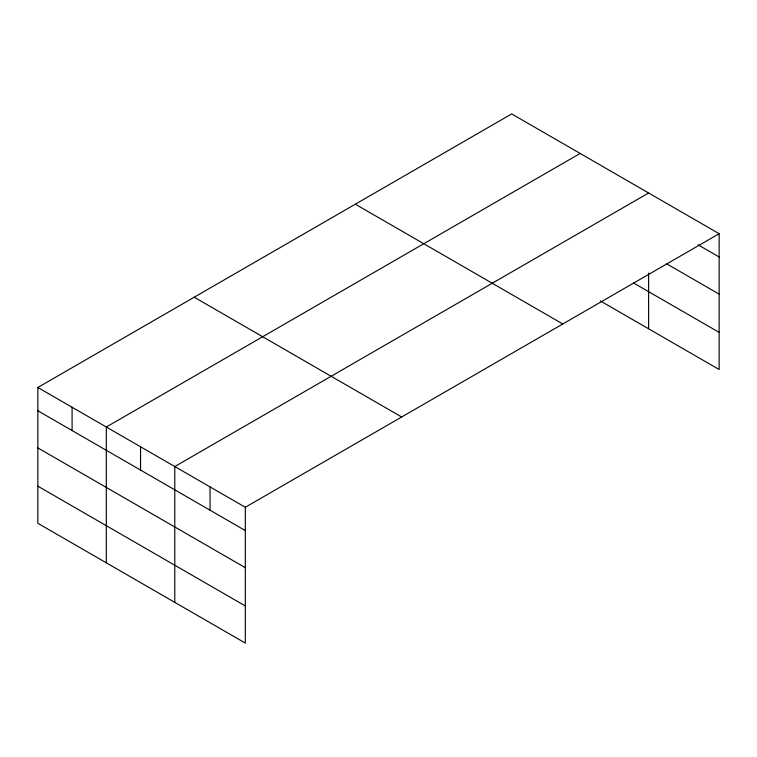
<?xml version="1.0" encoding="UTF-8"?>
<svg xmlns="http://www.w3.org/2000/svg" width="757" height="757" viewBox="0 0 757 757"><rect width="100%" height="100%" fill="white"/><g stroke="black" fill="none" stroke-linecap="round" stroke-linejoin="round"><path stroke-width="1.14" d="M37.85 387.489L245.315 507.266L245.315 643.081L37.85 523.295L37.85 387.489L511.685 113.919L719.15 233.705L719.15 369.511L600.282 300.889M580.146 153.453L106.311 427.014L106.311 562.829M648.607 192.978L174.782 466.539L174.782 602.354M245.315 507.266L719.15 233.705M697.992 244.776L719.15 256.992M666.747 263.871L719.15 294.123M633.505 282.938L719.15 332.38M355.317 204.201L562.782 323.977M194.218 297.208L401.683 416.993M37.85 410.777L245.315 530.562M37.85 447.907L245.315 567.693M37.85 486.164L245.315 605.95M648.607 273.107L648.607 328.784M210.049 486.902L210.049 510.199M140.547 446.781L140.547 470.069M72.085 407.257L72.085 430.544"/></g></svg>
